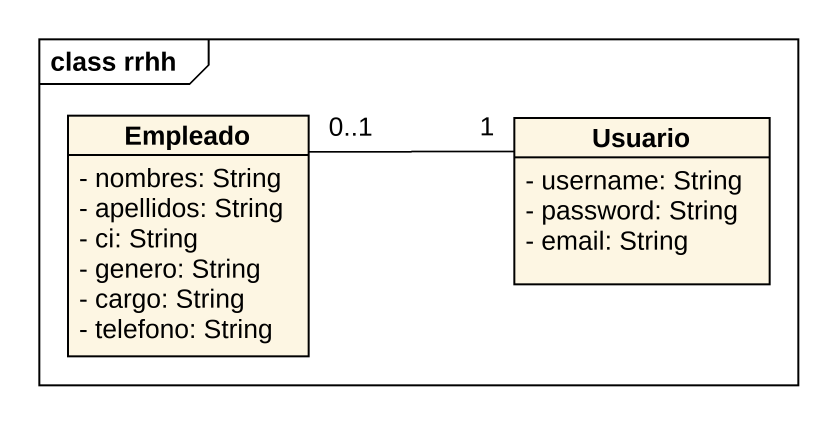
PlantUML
@startuml
mainframe class rrhh
hide circle
hide empty members
skinparam classAttributeIconSize 0
class Empleado {
  - nombres: String
  - apellidos: String
  - ci: String
  - genero: String
  - cargo: String
  - telefono: String
}
class Usuario {
  - username: String
  - password: String
  - email: String
}
Empleado "0..1" -right- "1" Usuario
@enduml
